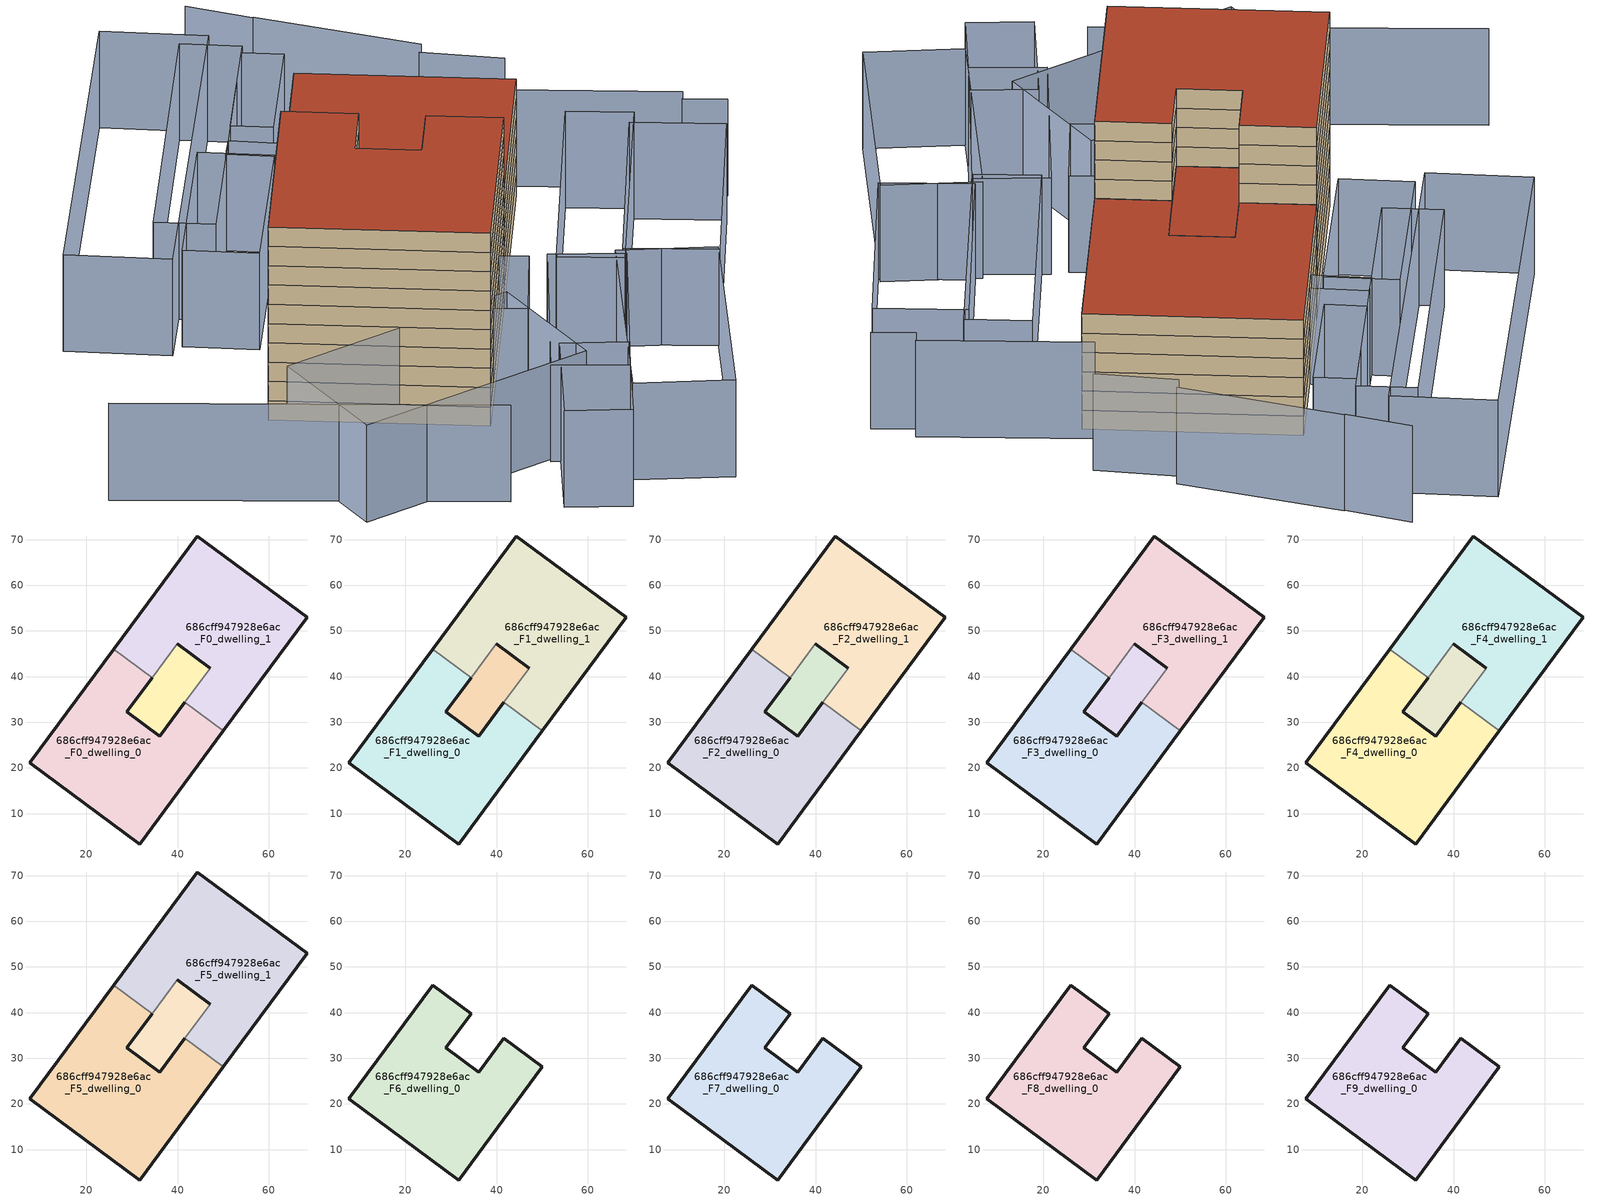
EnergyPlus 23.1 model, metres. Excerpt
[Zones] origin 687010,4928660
686cff947928e6ac_F0_dwelling_0
 floor ground (EU_floor_Construction): 41.64,34.41 50.06,28.19 31.72,3.36 7.65,21.14 25.99,45.97 34.41,39.75 28.91,32.3 36.13,26.96 z0
 wall outside (EU_wall_Construction): 41.64,34.41 36.13,26.96 28.91,32.3 34.41,39.75 / 25.99,45.97 7.65,21.14 31.72,3.36 50.06,28.19 z0:3
 wall to 686cff947928e6ac_F0_dwelling_1 (EU_wall_Construction): 50.06,28.19 41.64,34.41 / 34.41,39.75 25.99,45.97 z0:3
686cff947928e6ac_F0_dwelling_1
 floor ground (EU_floor_Construction): 68.4,53.02 50.06,28.19 41.64,34.41 47.14,41.86 39.91,47.2 34.41,39.75 25.99,45.97 44.32,70.8 z0
 wall outside (EU_wall_Construction): 39.91,47.2 47.14,41.86 / 50.06,28.19 68.4,53.02 44.32,70.8 25.99,45.97 z0:3
 wall to 686cff947928e6ac_F0_circulation (EU_wall_Construction): 34.41,39.75 39.91,47.2 / 47.14,41.86 41.64,34.41 z0:3
686cff947928e6ac_F0_circulation
 floor ground (EU_floor_Construction): 47.14,41.86 36.13,26.96 28.91,32.3 39.91,47.2 z0
 wall outside (EU_wall_Construction): 47.14,41.86 39.91,47.2 / 34.41,39.75 28.91,32.3 36.13,26.96 41.64,34.41 z0:3
686cff947928e6ac_F1_dwelling_0
 floor to 686cff947928e6ac_F0_dwelling_0 (EU_floor_Construction): 41.64,34.41 50.06,28.19 31.72,3.36 7.65,21.14 25.99,45.97 34.41,39.75 28.91,32.3 36.13,26.96 z3
 wall outside (EU_wall_Construction): 41.64,34.41 36.13,26.96 28.91,32.3 34.41,39.75 / 25.99,45.97 7.65,21.14 31.72,3.36 50.06,28.19 z3:6
 wall to 686cff947928e6ac_F1_dwelling_1 (EU_wall_Construction): 50.06,28.19 41.64,34.41 / 34.41,39.75 25.99,45.97 z3:6
686cff947928e6ac_F1_dwelling_1
 floor to 686cff947928e6ac_F0_dwelling_1 (EU_floor_Construction): 68.4,53.02 50.06,28.19 41.64,34.41 47.14,41.86 39.91,47.2 34.41,39.75 25.99,45.97 44.32,70.8 z3
 wall outside (EU_wall_Construction): 39.91,47.2 47.14,41.86 / 50.06,28.19 68.4,53.02 44.32,70.8 25.99,45.97 z3:6
 wall to 686cff947928e6ac_F1_circulation (EU_wall_Construction): 34.41,39.75 39.91,47.2 / 47.14,41.86 41.64,34.41 z3:6
686cff947928e6ac_F1_circulation
 floor to 686cff947928e6ac_F0_circulation (EU_floor_Construction): 47.14,41.86 36.13,26.96 28.91,32.3 39.91,47.2 z3
 wall outside (EU_wall_Construction): 47.14,41.86 39.91,47.2 / 34.41,39.75 28.91,32.3 36.13,26.96 41.64,34.41 z3:6
686cff947928e6ac_F2_dwelling_0
 floor to 686cff947928e6ac_F1_dwelling_0 (EU_floor_Construction): 41.64,34.41 50.06,28.19 31.72,3.36 7.65,21.14 25.99,45.97 34.41,39.75 28.91,32.3 36.13,26.96 z6
 wall outside (EU_wall_Construction): 41.64,34.41 36.13,26.96 28.91,32.3 34.41,39.75 / 25.99,45.97 7.65,21.14 31.72,3.36 50.06,28.19 z6:9
 wall to 686cff947928e6ac_F2_dwelling_1 (EU_wall_Construction): 50.06,28.19 41.64,34.41 / 34.41,39.75 25.99,45.97 z6:9
686cff947928e6ac_F2_dwelling_1
 floor to 686cff947928e6ac_F1_dwelling_1 (EU_floor_Construction): 68.4,53.02 50.06,28.19 41.64,34.41 47.14,41.86 39.91,47.2 34.41,39.75 25.99,45.97 44.32,70.8 z6
 wall outside (EU_wall_Construction): 39.91,47.2 47.14,41.86 / 50.06,28.19 68.4,53.02 44.32,70.8 25.99,45.97 z6:9
 wall to 686cff947928e6ac_F2_circulation (EU_wall_Construction): 34.41,39.75 39.91,47.2 / 47.14,41.86 41.64,34.41 z6:9
686cff947928e6ac_F2_circulation
 floor to 686cff947928e6ac_F1_circulation (EU_floor_Construction): 47.14,41.86 36.13,26.96 28.91,32.3 39.91,47.2 z6
 wall outside (EU_wall_Construction): 47.14,41.86 39.91,47.2 / 34.41,39.75 28.91,32.3 36.13,26.96 41.64,34.41 z6:9
686cff947928e6ac_F3_dwelling_0
 floor to 686cff947928e6ac_F2_dwelling_0 (EU_floor_Construction): 41.64,34.41 50.06,28.19 31.72,3.36 7.65,21.14 25.99,45.97 34.41,39.75 28.91,32.3 36.13,26.96 z9
 wall outside (EU_wall_Construction): 41.64,34.41 36.13,26.96 28.91,32.3 34.41,39.75 / 25.99,45.97 7.65,21.14 31.72,3.36 50.06,28.19 z9:12
 wall to 686cff947928e6ac_F3_dwelling_1 (EU_wall_Construction): 50.06,28.19 41.64,34.41 / 34.41,39.75 25.99,45.97 z9:12
686cff947928e6ac_F3_dwelling_1
 floor to 686cff947928e6ac_F2_dwelling_1 (EU_floor_Construction): 68.4,53.02 50.06,28.19 41.64,34.41 47.14,41.86 39.91,47.2 34.41,39.75 25.99,45.97 44.32,70.8 z9
 wall outside (EU_wall_Construction): 39.91,47.2 47.14,41.86 / 50.06,28.19 68.4,53.02 44.32,70.8 25.99,45.97 z9:12
 wall to 686cff947928e6ac_F3_circulation (EU_wall_Construction): 34.41,39.75 39.91,47.2 / 47.14,41.86 41.64,34.41 z9:12
686cff947928e6ac_F3_circulation
 floor to 686cff947928e6ac_F2_circulation (EU_floor_Construction): 47.14,41.86 36.13,26.96 28.91,32.3 39.91,47.2 z9
 wall outside (EU_wall_Construction): 47.14,41.86 39.91,47.2 / 34.41,39.75 28.91,32.3 36.13,26.96 41.64,34.41 z9:12
686cff947928e6ac_F4_dwelling_0
 floor to 686cff947928e6ac_F3_dwelling_0 (EU_floor_Construction): 41.64,34.41 50.06,28.19 31.72,3.36 7.65,21.14 25.99,45.97 34.41,39.75 28.91,32.3 36.13,26.96 z12
 wall outside (EU_wall_Construction): 41.64,34.41 36.13,26.96 28.91,32.3 34.41,39.75 / 25.99,45.97 7.65,21.14 31.72,3.36 50.06,28.19 z12:15
 wall to 686cff947928e6ac_F4_dwelling_1 (EU_wall_Construction): 50.06,28.19 41.64,34.41 / 34.41,39.75 25.99,45.97 z12:15
686cff947928e6ac_F4_dwelling_1
 floor to 686cff947928e6ac_F3_dwelling_1 (EU_floor_Construction): 68.4,53.02 50.06,28.19 41.64,34.41 47.14,41.86 39.91,47.2 34.41,39.75 25.99,45.97 44.32,70.8 z12
 wall outside (EU_wall_Construction): 39.91,47.2 47.14,41.86 / 50.06,28.19 68.4,53.02 44.32,70.8 25.99,45.97 z12:15
 wall to 686cff947928e6ac_F4_circulation (EU_wall_Construction): 34.41,39.75 39.91,47.2 / 47.14,41.86 41.64,34.41 z12:15
686cff947928e6ac_F4_circulation
 floor to 686cff947928e6ac_F3_circulation (EU_floor_Construction): 47.14,41.86 36.13,26.96 28.91,32.3 39.91,47.2 z12
 wall outside (EU_wall_Construction): 47.14,41.86 39.91,47.2 / 34.41,39.75 28.91,32.3 36.13,26.96 41.64,34.41 z12:15
686cff947928e6ac_F5_dwelling_0
 floor to 686cff947928e6ac_F4_dwelling_0 (EU_floor_Construction): 41.64,34.41 50.06,28.19 31.72,3.36 7.65,21.14 25.99,45.97 34.41,39.75 28.91,32.3 36.13,26.96 z15
 wall outside (EU_wall_Construction): 41.64,34.41 36.13,26.96 28.91,32.3 34.41,39.75 / 25.99,45.97 7.65,21.14 31.72,3.36 50.06,28.19 z15:18
 wall to 686cff947928e6ac_F5_dwelling_1 (EU_wall_Construction): 50.06,28.19 41.64,34.41 / 34.41,39.75 25.99,45.97 z15:18
686cff947928e6ac_F5_dwelling_1
 floor to 686cff947928e6ac_F4_dwelling_1 (EU_floor_Construction): 68.4,53.02 50.06,28.19 41.64,34.41 47.14,41.86 39.91,47.2 34.41,39.75 25.99,45.97 44.32,70.8 z15
 wall outside (EU_wall_Construction): 39.91,47.2 47.14,41.86 / 50.06,28.19 68.4,53.02 44.32,70.8 25.99,45.97 z15:18
 wall to 686cff947928e6ac_F5_circulation (EU_wall_Construction): 34.41,39.75 39.91,47.2 / 47.14,41.86 41.64,34.41 z15:18
 roof outside (EU_roof_Construction): 50.06,28.19 68.4,53.02 44.32,70.8 25.99,45.97 34.41,39.75 39.91,47.2 47.14,41.86 41.64,34.41 z18
686cff947928e6ac_F5_circulation
 floor to 686cff947928e6ac_F4_circulation (EU_floor_Construction): 47.14,41.86 36.13,26.96 28.91,32.3 39.91,47.2 z15
 wall outside (EU_wall_Construction): 47.14,41.86 39.91,47.2 / 34.41,39.75 28.91,32.3 36.13,26.96 41.64,34.41 z15:18
 roof outside (EU_roof_Construction): 36.13,26.96 47.14,41.86 39.91,47.2 28.91,32.3 z18
686cff947928e6ac_F6_dwelling_0
 floor to 686cff947928e6ac_F5_dwelling_0 (EU_floor_Construction): 41.64,34.41 50.06,28.19 31.72,3.36 7.65,21.14 25.99,45.97 34.41,39.75 28.91,32.3 36.13,26.96 z18
 wall outside (EU_wall_Construction): 7.65,21.14 31.72,3.36 50.06,28.19 41.64,34.41 36.13,26.96 28.91,32.3 34.41,39.75 25.99,45.97 7.65,21.14 z18:21
686cff947928e6ac_F7_dwelling_0
 floor to 686cff947928e6ac_F6_dwelling_0 (EU_floor_Construction): 41.64,34.41 50.06,28.19 31.72,3.36 7.65,21.14 25.99,45.97 34.41,39.75 28.91,32.3 36.13,26.96 z21
 wall outside (EU_wall_Construction): 7.65,21.14 31.72,3.36 50.06,28.19 41.64,34.41 36.13,26.96 28.91,32.3 34.41,39.75 25.99,45.97 7.65,21.14 z21:24
686cff947928e6ac_F8_dwelling_0
 floor to 686cff947928e6ac_F7_dwelling_0 (EU_floor_Construction): 41.64,34.41 50.06,28.19 31.72,3.36 7.65,21.14 25.99,45.97 34.41,39.75 28.91,32.3 36.13,26.96 z24
 wall outside (EU_wall_Construction): 7.65,21.14 31.72,3.36 50.06,28.19 41.64,34.41 36.13,26.96 28.91,32.3 34.41,39.75 25.99,45.97 7.65,21.14 z24:27
686cff947928e6ac_F9_dwelling_0
 floor to 686cff947928e6ac_F8_dwelling_0 (EU_floor_Construction): 41.64,34.41 50.06,28.19 31.72,3.36 7.65,21.14 25.99,45.97 34.41,39.75 28.91,32.3 36.13,26.96 z27
 wall outside (EU_wall_Construction): 7.65,21.14 31.72,3.36 50.06,28.19 41.64,34.41 36.13,26.96 28.91,32.3 34.41,39.75 25.99,45.97 7.65,21.14 z27:30
 roof outside (EU_roof_Construction): 31.72,3.36 50.06,28.19 41.64,34.41 36.13,26.96 28.91,32.3 34.41,39.75 25.99,45.97 7.65,21.14 z30
shading: -21.94,15.04 22.91,-14.96 / 92.06,37.34 87.02,40.8 / 88.11,42.39 68.27,56.02 / 73.04,62.96 64.33,70.59 / 65.67,72.12 50.78,90.6 / 50.66,90.51 44.77,98.09 / 28.15,-20.09 37.49,-4.68 / 37.49,-4.68 45.44,-9.5 / 45.44,-9.5 36.1,-24.91 / 36.1,-24.91 28.15,-20.09 / 69.43,5.14 51.92,-25.87 / 51.92,-25.87 39.87,-19.06 / 39.87,-19.06 57.38,11.95 / 57.38,11.95 69.43,5.14 / 58.15,10.41 42.32,-14.64 / 42.32,-14.64 33.32,-8.96 / 33.32,-8.96 49.15,16.09 / 49.15,16.09 58.15,10.41 / 3.56,10.24 39.13,10.7 / 39.13,10.7 39.38,-8.38 / 39.38,-8.38 3.81,-8.84 / 3.81,-8.84 3.56,10.24 / 46.81,16.89 39.06,5.36 / 39.06,5.36 31.75,10.27 / 31.75,10.27 39.51,21.8 / 39.51,21.8 46.81,16.89 / 58.52,11.85 77.64,39.46 / 77.64,39.46 88.37,32.02 / 88.37,32.02 69.24,4.42 / 69.24,4.42 58.52,11.85 / 49.8,14.87 72.07,46.63 / 72.07,46.63 79.67,41.31 / 79.67,41.31 57.41,9.54 / 57.41,9.54 49.8,14.87 / 8.7,43.76 24.74,64.57 / 24.74,64.57 32.98,58.22 / 32.98,58.22 16.94,37.41 / 16.94,37.41 8.7,43.76 / 6.33,42.47 -5.33,51.54 / -5.33,51.54 31.39,98.77 / 31.39,98.77 43.06,89.7 / 43.06,89.7 6.33,42.47 / 34.78,56.37 27.69,62.07 / 27.69,62.07 29.88,64.79 / 29.88,64.79 36.97,59.09 / 36.97,59.09 34.78,56.37 / 45.3,84.97 16.29,47.08 / 16.29,47.08 9.59,52.21 / 9.59,52.21 38.6,90.1 / 38.6,90.1 45.3,84.97 / 32.34,68.04 44.18,83.51 / 44.18,83.51 48.81,79.97 / 48.81,79.97 36.96,64.5 / 36.96,64.5 32.34,68.04 z0:15
[Building]
EU S2 Campaign: North Axis=0; Terrain=City; Solar Distribution=FullExterior
[Site:Location]
Bologna: Latitude=44.5; Longitude=11.25; Time Zone=1; Elevation=37
[SizingPeriod:WeatherFileDays]
AnnualSizingPeriod: Begin Month=1; Begin Day of Month=1; End Month=12; End Day of Month=31; Day of Week for Start Day=Monday; Use Weather File Daylight Saving Period=No; Use Weather File Rain and Snow Indicators=No
[MATERIAL]
EU_InternalMass_Material: Roughness=MediumRough; Thickness=0.1; Conductivity=1; Density=1800; Specific Heat=900; Thermal Absorptance=0.9; Solar Absorptance=0.7; Visible Absorptance=0.7
[MATERIAL:NOMASS] Roughness=MediumRough; Thermal Absorptance=0.9; Solar Absorptance=0.7; Visible Absorptance=0.7
Name | Thermal Resistance
EU_wall_NoMass | 0.905828
EU_roof_NoMass | 0.37593
EU_floor_NoMass | 0.67114
[CONSTRUCTION]
EU_wall_Construction: EU_wall_NoMass
EU_roof_Construction: EU_roof_NoMass
EU_floor_Construction: EU_floor_NoMass
EU_InternalMass_Construction: EU_InternalMass_Material
[ZONE] Type=1; Multiplier=1; Ceiling Height=autocalculate; Floor Area=autocalculate; Part of Total Floor Area=Yes
Name | Volume
686cff947928e6ac_F0_dwelling_0; 686cff947928e6ac_F1_dwelling_0; 686cff947928e6ac_F2_dwelling_0; 686cff947928e6ac_F3_dwelling_0; 686cff947928e6ac_F4_dwelling_0; 686cff947928e6ac_F5_dwelling_0; 686cff947928e6ac_F6_dwelling_0; 686cff947928e6ac_F7_dwelling_0; 686cff947928e6ac_F8_dwelling_0; 686cff947928e6ac_F9_dwelling_0; 686cff947928e6ac_F0_dwelling_1; 686cff947928e6ac_F1_dwelling_1; 686cff947928e6ac_F2_dwelling_1; 686cff947928e6ac_F3_dwelling_1; 686cff947928e6ac_F4_dwelling_1; 686cff947928e6ac_F5_dwelling_1 | 2522.71
686cff947928e6ac_F0_circulation; 686cff947928e6ac_F1_circulation; 686cff947928e6ac_F2_circulation; 686cff947928e6ac_F3_circulation; 686cff947928e6ac_F4_circulation; 686cff947928e6ac_F5_circulation | 498.998
[INTERNALMASS] Construction=EU_InternalMass_Construction
Name | Zone or ZoneList | Surface Area
686cff947928e6ac_F0_dwelling_0_EU_InternalMass | 686cff947928e6ac_F0_dwelling_0 | 840.904
686cff947928e6ac_F0_dwelling_1_EU_InternalMass | 686cff947928e6ac_F0_dwelling_1 | 840.904
686cff947928e6ac_F1_dwelling_0_EU_InternalMass | 686cff947928e6ac_F1_dwelling_0 | 840.904
686cff947928e6ac_F1_dwelling_1_EU_InternalMass | 686cff947928e6ac_F1_dwelling_1 | 840.904
686cff947928e6ac_F2_dwelling_0_EU_InternalMass | 686cff947928e6ac_F2_dwelling_0 | 840.904
686cff947928e6ac_F2_dwelling_1_EU_InternalMass | 686cff947928e6ac_F2_dwelling_1 | 840.904
686cff947928e6ac_F3_dwelling_0_EU_InternalMass | 686cff947928e6ac_F3_dwelling_0 | 840.904
686cff947928e6ac_F3_dwelling_1_EU_InternalMass | 686cff947928e6ac_F3_dwelling_1 | 840.904
686cff947928e6ac_F4_dwelling_0_EU_InternalMass | 686cff947928e6ac_F4_dwelling_0 | 840.904
686cff947928e6ac_F4_dwelling_1_EU_InternalMass | 686cff947928e6ac_F4_dwelling_1 | 840.904
686cff947928e6ac_F5_dwelling_0_EU_InternalMass | 686cff947928e6ac_F5_dwelling_0 | 840.904
686cff947928e6ac_F5_dwelling_1_EU_InternalMass | 686cff947928e6ac_F5_dwelling_1 | 840.904
686cff947928e6ac_F6_dwelling_0_EU_InternalMass | 686cff947928e6ac_F6_dwelling_0 | 1850.91
686cff947928e6ac_F7_dwelling_0_EU_InternalMass | 686cff947928e6ac_F7_dwelling_0 | 1850.91
686cff947928e6ac_F8_dwelling_0_EU_InternalMass | 686cff947928e6ac_F8_dwelling_0 | 1850.91
686cff947928e6ac_F9_dwelling_0_EU_InternalMass | 686cff947928e6ac_F9_dwelling_0 | 1850.91
[OTHEREQUIPMENT] Fuel Type=Electricity; Design Level Calculation Method=Watts/Area; Power per Zone Floor Area=1; Fraction Latent=0; Fraction Radiant=0; Fraction Lost=0; Carbon Dioxide Generation Rate=0; EndUse Subcategory=EU_Step8_InternalGains
Name | Zone or ZoneList or Space or SpaceList | Schedule
EU_Step8_InternalGain_686cff947928e6ac_F0_dwelling_0_f000 | 686cff947928e6ac_F0_dwelling_0 | EU_Step8_GainSchedule_686cff947928e6ac_F0_dwelling_0_f000
EU_Step8_InternalGain_686cff947928e6ac_F0_dwelling_1_f000 | 686cff947928e6ac_F0_dwelling_1 | EU_Step8_GainSchedule_686cff947928e6ac_F0_dwelling_1_f000
EU_Step8_InternalGain_686cff947928e6ac_F1_dwelling_0_f000 | 686cff947928e6ac_F1_dwelling_0 | EU_Step8_GainSchedule_686cff947928e6ac_F1_dwelling_0_f000
EU_Step8_InternalGain_686cff947928e6ac_F1_dwelling_1_f000 | 686cff947928e6ac_F1_dwelling_1 | EU_Step8_GainSchedule_686cff947928e6ac_F1_dwelling_1_f000
EU_Step8_InternalGain_686cff947928e6ac_F2_dwelling_0_f000 | 686cff947928e6ac_F2_dwelling_0 | EU_Step8_GainSchedule_686cff947928e6ac_F2_dwelling_0_f000
EU_Step8_InternalGain_686cff947928e6ac_F2_dwelling_1_f000 | 686cff947928e6ac_F2_dwelling_1 | EU_Step8_GainSchedule_686cff947928e6ac_F2_dwelling_1_f000
EU_Step8_InternalGain_686cff947928e6ac_F3_dwelling_0_f000 | 686cff947928e6ac_F3_dwelling_0 | EU_Step8_GainSchedule_686cff947928e6ac_F3_dwelling_0_f000
EU_Step8_InternalGain_686cff947928e6ac_F3_dwelling_1_f000 | 686cff947928e6ac_F3_dwelling_1 | EU_Step8_GainSchedule_686cff947928e6ac_F3_dwelling_1_f000
EU_Step8_InternalGain_686cff947928e6ac_F4_dwelling_0_f000 | 686cff947928e6ac_F4_dwelling_0 | EU_Step8_GainSchedule_686cff947928e6ac_F4_dwelling_0_f000
EU_Step8_InternalGain_686cff947928e6ac_F4_dwelling_1_f000 | 686cff947928e6ac_F4_dwelling_1 | EU_Step8_GainSchedule_686cff947928e6ac_F4_dwelling_1_f000
EU_Step8_InternalGain_686cff947928e6ac_F5_dwelling_0_f000 | 686cff947928e6ac_F5_dwelling_0 | EU_Step8_GainSchedule_686cff947928e6ac_F5_dwelling_0_f000
EU_Step8_InternalGain_686cff947928e6ac_F5_dwelling_1_f000 | 686cff947928e6ac_F5_dwelling_1 | EU_Step8_GainSchedule_686cff947928e6ac_F5_dwelling_1_f000
EU_Step8_InternalGain_686cff947928e6ac_F6_dwelling_0_f000 | 686cff947928e6ac_F6_dwelling_0 | EU_Step8_GainSchedule_686cff947928e6ac_F6_dwelling_0_f000
EU_Step8_InternalGain_686cff947928e6ac_F7_dwelling_0_f000 | 686cff947928e6ac_F7_dwelling_0 | EU_Step8_GainSchedule_686cff947928e6ac_F7_dwelling_0_f000
EU_Step8_InternalGain_686cff947928e6ac_F8_dwelling_0_f000 | 686cff947928e6ac_F8_dwelling_0 | EU_Step8_GainSchedule_686cff947928e6ac_F8_dwelling_0_f000
EU_Step8_InternalGain_686cff947928e6ac_F9_dwelling_0_f000 | 686cff947928e6ac_F9_dwelling_0 | EU_Step8_GainSchedule_686cff947928e6ac_F9_dwelling_0_f000
[ZONEINFILTRATION:DESIGNFLOWRATE] Schedule=EU_AlwaysOn; Design Flow Rate Calculation Method=Flow/Area; Flow Rate per Floor Area=0.0005; Constant Term Coefficient=1; Temperature Term Coefficient=0; Velocity Term Coefficient=0; Velocity Squared Term Coefficient=0
Name | Zone or ZoneList or Space or SpaceList
EU_Circulation_Infiltration_686cff947928e6ac_F0_circulation | 686cff947928e6ac_F0_circulation
EU_Circulation_Infiltration_686cff947928e6ac_F1_circulation | 686cff947928e6ac_F1_circulation
EU_Circulation_Infiltration_686cff947928e6ac_F2_circulation | 686cff947928e6ac_F2_circulation
EU_Circulation_Infiltration_686cff947928e6ac_F3_circulation | 686cff947928e6ac_F3_circulation
EU_Circulation_Infiltration_686cff947928e6ac_F4_circulation | 686cff947928e6ac_F4_circulation
EU_Circulation_Infiltration_686cff947928e6ac_F5_circulation | 686cff947928e6ac_F5_circulation
[ZONEVENTILATION:DESIGNFLOWRATE] Schedule=EU_AlwaysOn; Design Flow Rate Calculation Method=AirChanges/Hour; Air Changes per Hour=0.73129; Ventilation Type=Natural; Fan Pressure Rise=0; Fan Total Efficiency=1; Constant Term Coefficient=1; Temperature Term Coefficient=0; Velocity Term Coefficient=0; Velocity Squared Term Coefficient=0; Minimum Indoor Temperature=-100; Maximum Indoor Temperature=100; Delta Temperature=-100; Minimum Outdoor Temperature=-100; Maximum Outdoor Temperature=100; Maximum Wind Speed=40
Name | Zone or ZoneList or Space or SpaceList
EU_ConstantAir_686cff947928e6ac_F0_dwelling_0 | 686cff947928e6ac_F0_dwelling_0
EU_ConstantAir_686cff947928e6ac_F0_dwelling_1 | 686cff947928e6ac_F0_dwelling_1
EU_ConstantAir_686cff947928e6ac_F1_dwelling_0 | 686cff947928e6ac_F1_dwelling_0
EU_ConstantAir_686cff947928e6ac_F1_dwelling_1 | 686cff947928e6ac_F1_dwelling_1
EU_ConstantAir_686cff947928e6ac_F2_dwelling_0 | 686cff947928e6ac_F2_dwelling_0
EU_ConstantAir_686cff947928e6ac_F2_dwelling_1 | 686cff947928e6ac_F2_dwelling_1
EU_ConstantAir_686cff947928e6ac_F3_dwelling_0 | 686cff947928e6ac_F3_dwelling_0
EU_ConstantAir_686cff947928e6ac_F3_dwelling_1 | 686cff947928e6ac_F3_dwelling_1
EU_ConstantAir_686cff947928e6ac_F4_dwelling_0 | 686cff947928e6ac_F4_dwelling_0
EU_ConstantAir_686cff947928e6ac_F4_dwelling_1 | 686cff947928e6ac_F4_dwelling_1
EU_ConstantAir_686cff947928e6ac_F5_dwelling_0 | 686cff947928e6ac_F5_dwelling_0
EU_ConstantAir_686cff947928e6ac_F5_dwelling_1 | 686cff947928e6ac_F5_dwelling_1
EU_ConstantAir_686cff947928e6ac_F6_dwelling_0 | 686cff947928e6ac_F6_dwelling_0
EU_ConstantAir_686cff947928e6ac_F7_dwelling_0 | 686cff947928e6ac_F7_dwelling_0
EU_ConstantAir_686cff947928e6ac_F8_dwelling_0 | 686cff947928e6ac_F8_dwelling_0
EU_ConstantAir_686cff947928e6ac_F9_dwelling_0 | 686cff947928e6ac_F9_dwelling_0
[HVACTEMPLATE:THERMOSTAT] Constant Heating Setpoint=20; Constant Cooling Setpoint=50
EU_HeatOnly_686cff947928e6ac_F0_dwelling_0; EU_HeatOnly_686cff947928e6ac_F0_dwelling_1; EU_HeatOnly_686cff947928e6ac_F1_dwelling_0; EU_HeatOnly_686cff947928e6ac_F1_dwelling_1; EU_HeatOnly_686cff947928e6ac_F2_dwelling_0; EU_HeatOnly_686cff947928e6ac_F2_dwelling_1; EU_HeatOnly_686cff947928e6ac_F3_dwelling_0; EU_HeatOnly_686cff947928e6ac_F3_dwelling_1; EU_HeatOnly_686cff947928e6ac_F4_dwelling_0; EU_HeatOnly_686cff947928e6ac_F4_dwelling_1; EU_HeatOnly_686cff947928e6ac_F5_dwelling_0; EU_HeatOnly_686cff947928e6ac_F5_dwelling_1; EU_HeatOnly_686cff947928e6ac_F6_dwelling_0; EU_HeatOnly_686cff947928e6ac_F7_dwelling_0; EU_HeatOnly_686cff947928e6ac_F8_dwelling_0; EU_HeatOnly_686cff947928e6ac_F9_dwelling_0
[HVACTEMPLATE:ZONE:IDEALLOADSAIRSYSTEM] System Availability Schedule=EU_AlwaysOn; Maximum Heating Supply Air Temperature=50; Minimum Cooling Supply Air Temperature=13; Maximum Heating Supply Air Humidity Ratio=0.0156; Minimum Cooling Supply Air Humidity Ratio=0.0077; Heating Limit=NoLimit; Cooling Limit=NoLimit; Heating Availability Schedule=EU_AlwaysOn; Cooling Availability Schedule=EU_CoolingOff; Dehumidification Control Type=ConstantSensibleHeatRatio; Cooling Sensible Heat Ratio=0.7; Dehumidification Setpoint=60; Humidification Control Type=None; Humidification Setpoint=30; Outdoor Air Method=None; Outdoor Air Flow Rate per Person=0.00944; Outdoor Air Flow Rate per Zone Floor Area=0; Outdoor Air Flow Rate per Zone=0; Demand Controlled Ventilation Type=None; Outdoor Air Economizer Type=NoEconomizer; Heat Recovery Type=None; Sensible Heat Recovery Effectiveness=0.7; Latent Heat Recovery Effectiveness=0.65
Name | Template Thermostat
686cff947928e6ac_F0_dwelling_0 | EU_HeatOnly_686cff947928e6ac_F0_dwelling_0
686cff947928e6ac_F0_dwelling_1 | EU_HeatOnly_686cff947928e6ac_F0_dwelling_1
686cff947928e6ac_F1_dwelling_0 | EU_HeatOnly_686cff947928e6ac_F1_dwelling_0
686cff947928e6ac_F1_dwelling_1 | EU_HeatOnly_686cff947928e6ac_F1_dwelling_1
686cff947928e6ac_F2_dwelling_0 | EU_HeatOnly_686cff947928e6ac_F2_dwelling_0
686cff947928e6ac_F2_dwelling_1 | EU_HeatOnly_686cff947928e6ac_F2_dwelling_1
686cff947928e6ac_F3_dwelling_0 | EU_HeatOnly_686cff947928e6ac_F3_dwelling_0
686cff947928e6ac_F3_dwelling_1 | EU_HeatOnly_686cff947928e6ac_F3_dwelling_1
686cff947928e6ac_F4_dwelling_0 | EU_HeatOnly_686cff947928e6ac_F4_dwelling_0
686cff947928e6ac_F4_dwelling_1 | EU_HeatOnly_686cff947928e6ac_F4_dwelling_1
686cff947928e6ac_F5_dwelling_0 | EU_HeatOnly_686cff947928e6ac_F5_dwelling_0
686cff947928e6ac_F5_dwelling_1 | EU_HeatOnly_686cff947928e6ac_F5_dwelling_1
686cff947928e6ac_F6_dwelling_0 | EU_HeatOnly_686cff947928e6ac_F6_dwelling_0
686cff947928e6ac_F7_dwelling_0 | EU_HeatOnly_686cff947928e6ac_F7_dwelling_0
686cff947928e6ac_F8_dwelling_0 | EU_HeatOnly_686cff947928e6ac_F8_dwelling_0
686cff947928e6ac_F9_dwelling_0 | EU_HeatOnly_686cff947928e6ac_F9_dwelling_0
[SIZING:ZONE] Zone Cooling Design Supply Air Temperature Input Method=SupplyAirTemperature; Zone Cooling Design Supply Air Temperature=13; Zone Heating Design Supply Air Temperature Input Method=SupplyAirTemperature; Zone Heating Design Supply Air Temperature=50; Zone Cooling Design Supply Air Humidity Ratio=0.008; Zone Heating Design Supply Air Humidity Ratio=0.008; Cooling Design Air Flow Method=DesignDay; Cooling Design Air Flow Rate=0; Cooling Minimum Air Flow per Zone Floor Area=0.000762; Cooling Minimum Air Flow=0; Cooling Minimum Air Flow Fraction=0.2; Heating Design Air Flow Method=DesignDay; Heating Design Air Flow Rate=0; Heating Maximum Air Flow per Zone Floor Area=0.002032; Heating Maximum Air Flow=0.141576; Heating Maximum Air Flow Fraction=0.3; Account for Dedicated Outdoor Air System=No; Dedicated Outdoor Air System Control Strategy=NeutralSupplyAir; Dedicated Outdoor Air Low Setpoint Temperature for Design=autosize; Dedicated Outdoor Air High Setpoint Temperature for Design=autosize; Zone Load Sizing Method=Sensible Load Only No Latent Load; Zone Latent Cooling Design Supply Air Humidity Ratio Input Method=HumidityRatioDifference; Zone Cooling Design Supply Air Humidity Ratio Difference=0.005; Zone Latent Heating Design Supply Air Humidity Ratio Input Method=HumidityRatioDifference; Zone Humidification Design Supply Air Humidity Ratio Difference=0.005
686cff947928e6ac_F0_dwelling_0; 686cff947928e6ac_F0_dwelling_1; 686cff947928e6ac_F1_dwelling_0; 686cff947928e6ac_F1_dwelling_1; 686cff947928e6ac_F2_dwelling_0; 686cff947928e6ac_F2_dwelling_1; 686cff947928e6ac_F3_dwelling_0; 686cff947928e6ac_F3_dwelling_1; 686cff947928e6ac_F4_dwelling_0; 686cff947928e6ac_F4_dwelling_1; 686cff947928e6ac_F5_dwelling_0; 686cff947928e6ac_F5_dwelling_1; 686cff947928e6ac_F6_dwelling_0; 686cff947928e6ac_F7_dwelling_0; 686cff947928e6ac_F8_dwelling_0; 686cff947928e6ac_F9_dwelling_0
[SCHEDULE:CONSTANT]
Name | Hourly Value
EU_AlwaysOn | 1
EU_CoolingOff | 0
[SCHEDULE:FILE] Column Number=1; Rows to Skip at Top=0; Number of Hours of Data=8760; Column Separator=Comma; Interpolate to Timestep=No; Minutes per Item=60; Adjust Schedule for Daylight Savings=Yes
Name | File
EU_Step8_GainSchedule_686cff947928e6ac_F0_dwelling_0_f000 | ../../schedules/686cff947928e6ac/686cff947928e6ac_F0_dwelling_0_f000_gain.csv
EU_Step8_GainSchedule_686cff947928e6ac_F0_dwelling_1_f000 | ../../schedules/686cff947928e6ac/686cff947928e6ac_F0_dwelling_1_f000_gain.csv
EU_Step8_GainSchedule_686cff947928e6ac_F1_dwelling_0_f000 | ../../schedules/686cff947928e6ac/686cff947928e6ac_F1_dwelling_0_f000_gain.csv
EU_Step8_GainSchedule_686cff947928e6ac_F1_dwelling_1_f000 | ../../schedules/686cff947928e6ac/686cff947928e6ac_F1_dwelling_1_f000_gain.csv
EU_Step8_GainSchedule_686cff947928e6ac_F2_dwelling_0_f000 | ../../schedules/686cff947928e6ac/686cff947928e6ac_F2_dwelling_0_f000_gain.csv
EU_Step8_GainSchedule_686cff947928e6ac_F2_dwelling_1_f000 | ../../schedules/686cff947928e6ac/686cff947928e6ac_F2_dwelling_1_f000_gain.csv
EU_Step8_GainSchedule_686cff947928e6ac_F3_dwelling_0_f000 | ../../schedules/686cff947928e6ac/686cff947928e6ac_F3_dwelling_0_f000_gain.csv
EU_Step8_GainSchedule_686cff947928e6ac_F3_dwelling_1_f000 | ../../schedules/686cff947928e6ac/686cff947928e6ac_F3_dwelling_1_f000_gain.csv
EU_Step8_GainSchedule_686cff947928e6ac_F4_dwelling_0_f000 | ../../schedules/686cff947928e6ac/686cff947928e6ac_F4_dwelling_0_f000_gain.csv
EU_Step8_GainSchedule_686cff947928e6ac_F4_dwelling_1_f000 | ../../schedules/686cff947928e6ac/686cff947928e6ac_F4_dwelling_1_f000_gain.csv
EU_Step8_GainSchedule_686cff947928e6ac_F5_dwelling_0_f000 | ../../schedules/686cff947928e6ac/686cff947928e6ac_F5_dwelling_0_f000_gain.csv
EU_Step8_GainSchedule_686cff947928e6ac_F5_dwelling_1_f000 | ../../schedules/686cff947928e6ac/686cff947928e6ac_F5_dwelling_1_f000_gain.csv
EU_Step8_GainSchedule_686cff947928e6ac_F6_dwelling_0_f000 | ../../schedules/686cff947928e6ac/686cff947928e6ac_F6_dwelling_0_f000_gain.csv
EU_Step8_GainSchedule_686cff947928e6ac_F7_dwelling_0_f000 | ../../schedules/686cff947928e6ac/686cff947928e6ac_F7_dwelling_0_f000_gain.csv
EU_Step8_GainSchedule_686cff947928e6ac_F8_dwelling_0_f000 | ../../schedules/686cff947928e6ac/686cff947928e6ac_F8_dwelling_0_f000_gain.csv
EU_Step8_GainSchedule_686cff947928e6ac_F9_dwelling_0_f000 | ../../schedules/686cff947928e6ac/686cff947928e6ac_F9_dwelling_0_f000_gain.csv
